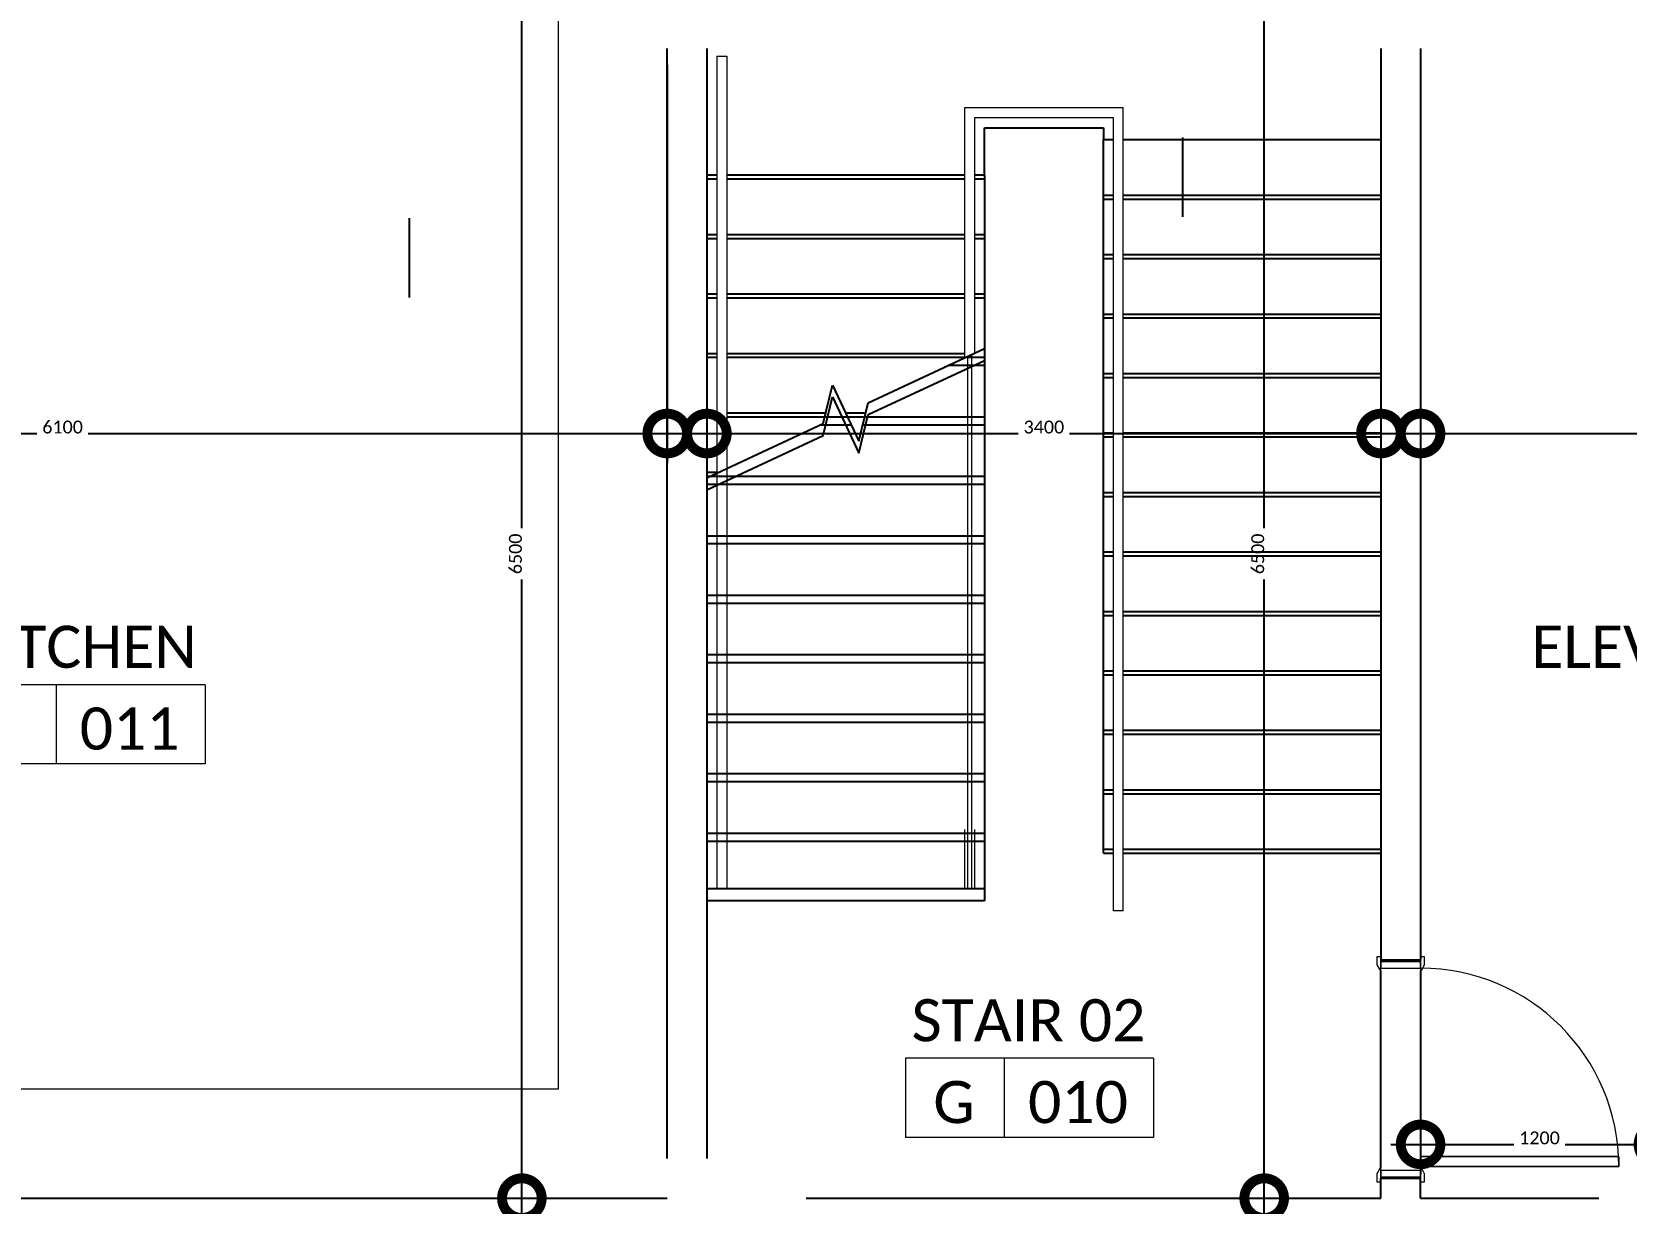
# Model space of a CAD drawing. Header units: metres. Extents: x 22.6 to 101.3, y 9.4 to 67.4.
# Drawn here: x 50.79 to 58.83, y 31.82 to 37.73 of the extents above; entities that cross this region are included whole.
import ezdxf

# ---------------------------------------------------------------- set-up
doc = ezdxf.new("R2010")
doc.units = ezdxf.units.M
doc.linetypes.add('ECG_Line-Ptrn-Sold', pattern=[9144.001000000002, 9144.000000000002, -0.001])
doc.layers.add('00', color=252, linetype='Continuous')
for name, color, linetype, lineweight in [('A-DIM', 7, 'Continuous', 5), ('A-DOOR', 5, 'Continuous', 5), ('A-FLOR-HRAL', 1, 'Continuous', 9), ('A-FURN', 1, 'Continuous', 9), ('A-STAIR', 1, 'ECG_Line-Ptrn-Sold', 13), ('A-TEXT', 7, 'ECG_Line-Ptrn-Sold', 13)]:
    doc.layers.add(name, color=color, linetype=linetype, lineweight=lineweight)
doc.styles.add('Calibri', font='calibri.ttf', dxfattribs={"height": 0.2126391096979332})
doc.dimstyles.new('ECG_Dimn-Detl-100', dxfattribs={"dimscale": 0.3048, "dimtxt": 0.25, "dimasz": 1.312335958005249, "dimexe": 0.4921259842519685, "dimexo": 0.0625, "dimgap": 0, "dimtad": 1, "dimdec": 0, "dimlfac": 1000, "dimzin": 0, "dimdsep": 46, "dimtxsty": 'Calibri', "dimblk1": 'DOTSMALL', "dimblk2": 'DOTSMALL', "dimsah": 1, "dimcen": 0.09, "dimdle": 0.4921259842519685, "dimazin": 0, "dimtfac": 1, "dimtdec": 4, "dimtix": 1, "dimtmove": 0, "dimatfit": 3, "dimfxl": 0.4921259842519685, "dimfxlon": 1, "dimtvp": 1, "dimtolj": 1, "dimtzin": 0, "dimarcsym": 2})

# ---------------------------------------------------------------- blocks, each defined once
blk = doc.blocks.new('ECG_ Door-Single Leaf-Steel - 1100x2200 mm-3097166-GROUND FLOOR PLAN')
at = {"layer": 'A-DOOR'}
for p, q in [((0.4399999999999785, 1.100000000000968), (0.4399999999999785, 0.1000000000009684)), ((0.4899999999999785, 1.100000000000968), (0.4399999999999785, 1.100000000000968)), ((0.4399999999999752, 0.1000000000009683), (0.4399999999999752, 1.100000000000968)), ((0.4399999999999752, 1.100000000000968), (0.4899999999999752, 1.100000000000968)), ((0.4899999999999785, 0.1000000000009684), (0.4899999999999785, 1.100000000000968)), ((0.4899999999999752, 1.100000000000968), (0.4899999999999752, 0.1000000000009682)), ((-0.5270000000000191, 0.1200000000009748), (-0.5670000000000195, 0.1200000000009714)), ((-0.5670000000000195, 0.1200000000009714), (-0.5670000000000193, 0.1000000000009752)), ((-0.5500000000000517, 0.1000000000009743), (-0.4970000000000195, 0.1000000000009715)), ((-0.5100000000003206, 0.1000000000009697), (-0.5420000000003313, 0.1000000000009697)), ((-0.5420000000003313, 0.1000000000009697), (-0.5420000000003313, -0.1)), ((-0.5010000000000198, 0.1060000000009714), (-0.5270000000000191, 0.1200000000009748)), ((-0.5100000000003206, -0.1), (-0.5100000000003206, 0.1000000000009697)), ((0.4399999999999785, 0.1000000000009684), (0.4899999999999785, 0.1000000000009684)), ((0.4899999999999752, 0.1000000000009683), (0.4399999999999752, 0.1000000000009683)), ((0.4969999999999729, 0.1000000000009683), (0.5499999999999798, 0.100000000000968)), ((0.5269999999999729, 0.120000000000968), (0.5009999999999729, 0.1060000000009682)), ((0.5099999999996673, 0.1000000000009697), (0.5099999999996673, -0.1)), ((0.5419999999996781, 0.1000000000009697), (0.5099999999996673, 0.1000000000009697)), ((0.566999999999973, 0.1200000000009677), (0.5269999999999729, 0.120000000000968)), ((0.5419999999996781, -0.1), (0.5419999999996781, 0.1000000000009697)), ((0.5669999999999729, 0.1000000000009679), (0.566999999999973, 0.1200000000009677)), ((-0.5670000000000196, -0.1000000000000001), (-0.5670000000000196, -0.12)), ((-0.5670000000000196, -0.12), (-0.5270000000000196, -0.12)), ((-0.4970000000000196, -0.1000000000000001), (-0.5500000000000499, -0.1000000000000001)), ((-0.5420000000003313, -0.1), (-0.5100000000003206, -0.1)), ((-0.5270000000000196, -0.12), (-0.5010000000000195, -0.106)), ((0.5499999999999858, -0.1000000000000001), (0.4969999999999724, -0.1000000000000001)), ((0.5009999999999725, -0.106), (0.5269999999999725, -0.12)), ((0.5099999999996673, -0.1), (0.5419999999996781, -0.1)), ((0.5269999999999725, -0.12), (0.5669999999999723, -0.12)), ((0.5669999999999723, -0.12), (0.5669999999999725, -0.1000000000000001))]:
    blk.add_line(p, q, dxfattribs=at)
for centre, radius, start, end in [((0.4899999999999736, 0.1000000000009633), 1.000000000000004, 89.99999999999991, 179.9999999999999), ((-0.5050000000000194, 0.0990000000009714), 0.008062257748298461, 7.12501634890251, 60.25511870305836), ((0.5049999999999728, 0.09900000000096812), 0.008062257748298501, 119.7448812969416, 172.8749836510968), ((-0.5050000000000195, -0.099), 0.008062257748298557, 299.7448812969418, 352.8749836510968), ((0.5049999999999724, -0.099), 0.008062257748298501, 187.125016348902, 240.2551187030573)]:
    blk.add_arc(centre, radius, start, end, dxfattribs=at)
blk = doc.blocks.new('Railing - Railing-3169452-GROUND FLOOR PLAN')
at = {"layer": 'A-FLOR-HRAL'}
for p, q in [((55.49353060839722, 37.34772717912636), (55.49353060839722, 37.24732717912634)), ((56.29433060839717, 37.34772717912634), (55.49353060839722, 37.34772717912636)), ((56.29433060839716, 36.95525170742842), (56.29433060839717, 37.34772717912634)), ((55.49353060839722, 37.24732717912634), (55.49353060839721, 36.97232717912637)), ((55.54353060839723, 37.29772717912635), (55.54353060839723, 37.24732717912634)), ((56.24433060839716, 37.29772717912635), (55.54353060839723, 37.29772717912635)), ((55.54353060839723, 37.24732717912634), (55.54353060839721, 36.97232717912637)), ((56.24433060839715, 36.95525170742842), (56.24433060839716, 37.29772717912635)), ((55.49353060839721, 36.97232717912637), (55.49353060839719, 36.08692525095501)), ((55.54353060839721, 36.97232717912637), (55.5435306083972, 36.11024063386277)), ((56.24433060839711, 33.29732717912638), (56.24433060839715, 36.95525170742842)), ((56.29433060839711, 33.29732717912638), (56.29433060839716, 36.95525170742842)), ((55.49353060839719, 36.08692525095501), (55.5435306083972, 36.11024063386277)), ((55.49353060839719, 36.08692525095501), (55.5435306083972, 36.11024063386277)), ((55.49353060839719, 36.08692525095501), (55.5435306083972, 36.11024063386277)), ((55.49353060839719, 36.08692525095501), (55.5435306083972, 36.11024063386277)), ((55.49353060839719, 36.08692525095501), (55.5435306083972, 36.11024063386277)), ((55.49353060839719, 36.08692525095501), (55.5435306083972, 36.11024063386277)), ((56.29433060839711, 33.29732717912638), (56.24433060839711, 33.29732717912638))]:
    blk.add_line(p, q, dxfattribs=at)
at = {"layer": 'A-STAIR'}
for p, q in [((55.50853060839719, 36.09391986582734), (55.50853060839714, 33.70732717912637)), ((55.50853060839719, 36.09391986582734), (55.50853060839714, 33.70732717912637)), ((55.52853060839719, 36.10324601899044), (55.52853060839714, 33.70732717912637)), ((55.52853060839719, 36.10324601899044), (55.52853060839714, 33.70732717912637)), ((55.49353060839711, 33.70732717912638), (55.49353060839711, 33.40732717912637)), ((55.50853060839711, 33.70732717912638), (55.50853060839711, 33.40732717912637)), ((55.50853060839711, 33.70732717912638), (55.50853060839711, 33.40732717912637)), ((55.50853060839711, 33.70732717912638), (55.50853060839711, 33.40732717912637)), ((55.50853060839711, 33.70732717912638), (55.50853060839711, 33.40732717912637)), ((55.50853060839711, 33.70732717912638), (55.50853060839711, 33.40732717912637)), ((55.52853060839711, 33.70732717912638), (55.52853060839711, 33.40732717912637)), ((55.52853060839711, 33.70732717912638), (55.52853060839711, 33.40732717912637)), ((55.52853060839711, 33.70732717912638), (55.52853060839711, 33.40732717912637)), ((55.52853060839711, 33.70732717912638), (55.52853060839711, 33.40732717912637)), ((55.52853060839711, 33.70732717912638), (55.52853060839711, 33.40732717912637)), ((55.54353060839711, 33.70732717912638), (55.54353060839711, 33.40732717912637)), ((55.54353060839711, 33.40732717912637), (55.49353060839711, 33.40732717912637)), ((55.52853060839711, 33.40732717912637), (55.50853060839711, 33.40732717912637)), ((55.52853060839711, 33.40732717912637), (55.50853060839711, 33.40732717912637)), ((55.52853060839711, 33.40732717912637), (55.50853060839711, 33.40732717912637)), ((55.52853060839711, 33.40732717912637), (55.50853060839711, 33.40732717912637)), ((55.52853060839711, 33.40732717912637), (55.50853060839711, 33.40732717912637))]:
    blk.add_line(p, q, dxfattribs=at)
blk = doc.blocks.new('Railing - Railing-3136606-GROUND FLOOR PLAN')
at = {"layer": 'A-FLOR-HRAL'}
for p, q in [((54.24433060839774, 37.60732717912552), (54.29433060839774, 37.60732717912552)), ((54.24433060839774, 37.60732717912552), (54.24433060839772, 37.30732717912551)), ((54.29433060839774, 37.60732717912552), (54.29433060839774, 37.30732717912551)), ((54.24433060839772, 37.30732717912551), (54.24433060839772, 35.50441372438804)), ((54.29433060839774, 37.30732717912551), (54.29433060839774, 35.52772910729579)), ((54.24433060839772, 35.50441372438804), (54.29433060839774, 35.52772910729579))]:
    blk.add_line(p, q, dxfattribs=at)
at = {"layer": 'A-STAIR'}
for p, q in [((54.24433060839772, 35.50441372438804), (54.24433060839772, 33.70732717912552)), ((54.29433060839774, 35.52772910729579), (54.29433060839774, 33.70732717912552)), ((54.24433060839772, 33.70732717912552), (54.24433060839772, 33.40732717912553)), ((54.29433060839774, 33.70732717912552), (54.29433060839774, 33.40732717912553)), ((54.29433060839774, 33.40732717912553), (54.24433060839772, 33.40732717912553))]:
    blk.add_line(p, q, dxfattribs=at)
blk = doc.blocks.new('FIXED FURN_2 - FIXED FURN_-3239068-GROUND FLOOR PLAN')
at = {"layer": 'A-FURN'}
for p, q in [((48.44393060839773, 35.04732717912513), (48.44393060839774, 38.34732717912513)), ((51.29393060839772, 38.14732717912516), (51.29393060839772, 37.79732717912512)), ((51.29393060839772, 37.79732717912512), (53.44393060839823, 37.79732717912511)), ((53.44393060839823, 37.79732717912511), (53.4439306083982, 32.39732717912546)), ((47.89393060839773, 35.04732717912513), (48.44393060839773, 35.04732717912513)), ((53.4439306083982, 32.39732717912546), (48.09393060134531, 32.39732717912546))]:
    blk.add_line(p, q, dxfattribs=at)
blk = doc.blocks.new('ECG_G-Tag-Room - ECG_G-Tag-Room-Engl-1568319-GROUND FLOOR PLAN')
at = {"layer": 'A-TEXT'}
for p, q in [((-0.006249999999999996, 0), (-0.006249999999999996, -0.004)), ((0.00625, 0), (-0.006249999999999996, 0)), ((-0.001249999999999994, -0.004), (-0.001249999999999987, 0)), ((0.00625, 0), (0.00625, -0.004)), ((0.006250000000000001, -0.004), (-0.006249999999999996, -0.004))]:
    blk.add_line(p, q, dxfattribs=at)
blk = doc.blocks.new('_DotSmall')
at = {"color": 0, "linetype": 'ByBlock', "const_width": 0.5}
blk.add_lwpolyline([(-0.0625, 0, 1), (0.0625, 0, 1)], format="xyb", close=True, dxfattribs=at)

msp = doc.modelspace()

# ---------------------------------------------------------------- linework, layer by layer
at = {"layer": '00', "color": 252}
for p, q in [((53.99393060839773, 32.04732717912515), (53.99393060839773, 37.64732717912511)), ((54.19393060839773, 37.64732717912511), (54.19393060839773, 35.50732717912551)), ((57.59393060839773, 37.6473271791251), (57.59393060839772, 33.04732717912511)), ((57.79393060839772, 37.6473271791251), (57.79393060839772, 33.04732717912511)), ((55.59393060839746, 37.00732717912551), (55.59393060839746, 37.24732717912593)), ((55.59393060839746, 37.24732717912593), (56.19393060839773, 37.24732717912592)), ((56.19393060839773, 37.24732717912592), (56.19393060839773, 37.18732717912551)), ((56.19393060839773, 37.18732717912552), (56.24433060839715, 37.18732717912552)), ((56.19393060839771, 36.88732717912553), (56.19393060839773, 37.18732717912552)), ((56.29433060839716, 37.18732717912552), (57.59393060839772, 37.18732717912552)), ((56.59393060839853, 36.79712371684568), (56.59393060839853, 37.19712371684567)), ((54.24433060839772, 37.00732717912552), (54.19393060839774, 37.00732717912552)), ((55.49353060839722, 37.00732717912552), (54.29433060839774, 37.00732717912552)), ((55.59393060839773, 37.00732717912552), (55.54353060839723, 37.00732717912552)), ((55.59393060839773, 37.00732717912552), (55.59393060839773, 36.70732717912552)), ((54.24433060839772, 36.98732717912552), (54.19393060839774, 36.98732717912552)), ((55.49353060839722, 36.98732717912552), (54.29433060839774, 36.98732717912552)), ((55.59393060839773, 36.98732717912552), (55.54353060839723, 36.98732717912552)), ((56.19393060839771, 36.90732717912554), (56.24433060839714, 36.90732717912553)), ((56.19393060839771, 36.58732717912552), (56.19393060839771, 36.88732717912553)), ((56.19393060839771, 36.88732717912553), (56.24433060839714, 36.88732717912553)), ((56.29433060839715, 36.90732717912553), (57.59393060839771, 36.9073271791255)), ((56.29433060839715, 36.88732717912553), (57.59393060839771, 36.88732717912549)), ((52.69393060839936, 36.39023713385677), (52.69393060839936, 36.79023713385677)), ((54.24433060839772, 36.70732717912552), (54.19393060839774, 36.70732717912552)), ((54.24433060839772, 36.68732717912552), (54.19393060839774, 36.68732717912552)), ((55.49353060839721, 36.70732717912552), (54.29433060839774, 36.70732717912552)), ((55.49353060839721, 36.68732717912552), (54.29433060839774, 36.68732717912552)), ((55.59393060839773, 36.70732717912552), (55.54353060839721, 36.70732717912552)), ((55.59393060839773, 36.68732717912552), (55.54353060839721, 36.68732717912552)), ((55.59393060839773, 36.70732717912552), (55.59393060839773, 36.4073271791255)), ((56.19393060839771, 36.60732717912551), (56.24433060839714, 36.60732717912551)), ((56.29433060839715, 36.60732717912551), (57.59393060839771, 36.60732717912551)), ((56.19393060839771, 36.28732717912551), (56.19393060839771, 36.58732717912552)), ((56.19393060839771, 36.58732717912552), (56.24433060839714, 36.58732717912552)), ((56.29433060839714, 36.58732717912552), (57.59393060839771, 36.58732717912552)), ((54.24433060839772, 36.40732717912554), (54.19393060839773, 36.40732717912555)), ((54.24433060839772, 36.38732717912554), (54.19393060839773, 36.38732717912554)), ((55.49353060839721, 36.4073271791255), (54.29433060839774, 36.40732717912554)), ((55.49353060839721, 36.38732717912551), (54.29433060839774, 36.38732717912554)), ((55.59393060839773, 36.4073271791255), (55.54353060839721, 36.4073271791255)), ((55.59393060839773, 36.3873271791255), (55.54353060839721, 36.38732717912551)), ((55.59393060839773, 36.4073271791255), (55.59393060839773, 36.13374253983402)), ((56.19393060839771, 36.30732717912552), (56.24433060839714, 36.30732717912552)), ((56.19393060839771, 35.98732717912551), (56.19393060839771, 36.28732717912551)), ((56.19393060839771, 36.28732717912551), (56.24433060839714, 36.28732717912551)), ((56.29433060839714, 36.30732717912552), (57.59393060839771, 36.30732717912552)), ((56.29433060839714, 36.28732717912551), (57.59393060839771, 36.28732717912551)), ((55.00721908177731, 35.86015446184311), (55.59393060839773, 36.13374253983402)), ((55.59393060839746, 36.13374253983402), (55.59393060839746, 36.07374253983445)), ((55.59393060839773, 36.13374253983402), (55.59393060839771, 33.40732717912552)), ((54.24433060839772, 36.10732717912552), (54.19393060839773, 36.10732717912552)), ((54.24433060839772, 36.08732717912552), (54.19393060839773, 36.08732717912552)), ((55.49353060839719, 36.10732717912552), (54.29433060839774, 36.10732717912552)), ((55.49353060839719, 36.08732717912552), (54.29433060839774, 36.08732717912552)), ((55.00721908177703, 35.80015446184353), (55.59393060839746, 36.07374253983445)), ((55.53728268455028, 36.04732717912593), (55.40861226932089, 36.04732717912593)), ((55.53728268455028, 36.04732717912593), (55.40861226932089, 36.04732717912593)), ((55.59393060839773, 36.08732717912552), (55.4943925461404, 36.08732717912552)), ((55.59393060839745, 36.04732717912592), (55.53728268455028, 36.04732717912593)), ((55.59393060839746, 36.07374253983445), (55.59393060839741, 33.34732717912594)), ((54.78064213501815, 35.75449989640794), (54.82789650500074, 35.94893777084999)), ((54.82789650500074, 35.94893777085), (54.95996471179471, 35.66571658740105)), ((56.19393060839771, 36.00732717912552), (56.24433060839714, 36.00732717912552)), ((56.19393060839771, 35.68732717912552), (56.19393060839771, 35.98732717912551)), ((56.19393060839771, 35.98732717912551), (56.24433060839714, 35.98732717912551)), ((56.29433060839714, 36.00732717912552), (57.59393060839771, 36.00732717912552)), ((56.29433060839714, 35.98732717912551), (57.59393060839771, 35.98732717912551)), ((54.78064213501787, 35.69449989640835), (54.82789650500046, 35.88893777085042)), ((54.82789650500046, 35.88893777085043), (54.95996471179443, 35.60571658740147)), ((54.24433060839772, 35.80732717912552), (54.19393060839773, 35.80732717912552)), ((54.24433060839772, 35.78732717912552), (54.19393060839773, 35.78732717912552)), ((54.79348078576906, 35.80732717912552), (54.29433060839774, 35.80732717912552)), ((54.78862017205189, 35.78732717912552), (54.29433060839774, 35.78732717912552)), ((54.90325676156083, 35.78732717912552), (54.78862017205189, 35.78732717912552)), ((54.99438043102639, 35.80732717912552), (54.89393060839772, 35.80732717912552)), ((54.98951981730922, 35.78732717912552), (54.90325676156083, 35.78732717912552)), ((54.95996471179471, 35.66571658740104), (55.00721908177731, 35.86015446184311)), ((54.95996471179443, 35.60571658740147), (55.00721908177703, 35.80015446184353)), ((55.59393060839773, 35.78732717912552), (54.98951981730922, 35.78732717912552)), ((54.19393060839773, 35.48091181841702), (54.78064213501815, 35.75449989640794)), ((54.79348078576879, 35.74732717912595), (54.76526019316807, 35.74732717912595)), ((54.79348078576879, 35.74732717912595), (54.76526019316807, 35.74732717912595)), ((54.89393060839745, 35.74732717912595), (54.79348078576879, 35.74732717912595)), ((54.92190906788683, 35.74732717912595), (54.89393060839745, 35.74732717912595)), ((54.92190906788683, 35.74732717912595), (54.89393060839745, 35.74732717912595)), ((54.99438043102612, 35.74732717912595), (54.97979858987496, 35.74732717912595)), ((54.99438043102612, 35.74732717912595), (54.97979858987496, 35.74732717912595)), ((55.59393060839745, 35.74732717912595), (54.99438043102612, 35.74732717912595)), ((56.19393060839771, 35.70732717912551), (56.24433060839713, 35.70732717912551)), ((56.29433060839713, 35.70732717912551), (57.59393060839771, 35.70732717912551)), ((54.19393060839744, 35.42091181841744), (54.78064213501787, 35.69449989640835)), ((56.19393060839771, 35.38732717912551), (56.19393060839771, 35.68732717912552)), ((56.19393060839771, 35.68732717912552), (56.24433060839713, 35.68732717912552)), ((56.29433060839713, 35.68732717912552), (57.59393060839771, 35.68732717912552)), ((54.19393060839773, 35.50732717912552), (54.19393060839773, 35.48091181841702)), ((54.24433060839772, 35.50732717912552), (54.19393060839773, 35.50732717912552)), ((54.20768839383466, 35.48732717912551), (54.19393060839773, 35.48732717912551)), ((54.19393060839773, 35.48091181841701), (54.19393060839773, 35.44732717912596)), ((54.19393060839773, 35.48091181841702), (54.19393060839771, 33.40732717912552)), ((55.59393060839773, 35.48732717912551), (54.20768839383466, 35.48732717912551)), ((54.19393060839744, 35.44732717912596), (54.19393060839744, 35.42091181841744)), ((54.25057853224462, 35.44732717912596), (54.19393060839744, 35.44732717912596)), ((54.25057853224462, 35.44732717912596), (54.19393060839744, 35.44732717912596)), ((54.19393060839773, 35.42091181841744), (54.19393060839773, 32.04732717912515)), ((54.19393060839744, 35.42091181841744), (54.19393060839742, 33.34732717912594)), ((55.59393060839744, 35.44732717912592), (54.25057853224462, 35.44732717912596)), ((56.19393060839771, 35.40732717912552), (56.24433060839713, 35.40732717912552)), ((56.19393060839771, 35.08732717912552), (56.19393060839771, 35.38732717912551)), ((56.19393060839771, 35.38732717912551), (56.24433060839713, 35.38732717912551)), ((56.29433060839713, 35.40732717912552), (57.59393060839771, 35.40732717912552)), ((56.29433060839713, 35.38732717912551), (57.59393060839771, 35.38732717912551)), ((55.59393060839771, 35.1873271791255), (54.19393060839772, 35.18732717912554)), ((55.59393060839744, 35.14732717912594), (54.19393060839744, 35.14732717912594)), ((56.19393060839771, 35.10732717912551), (56.24433060839711, 35.10732717912551)), ((56.19393060839771, 34.78732717912552), (56.19393060839771, 35.08732717912552)), ((56.19393060839771, 35.08732717912552), (56.24433060839711, 35.08732717912552)), ((56.29433060839713, 35.10732717912551), (57.59393060839771, 35.10732717912551)), ((56.29433060839713, 35.08732717912552), (57.59393060839771, 35.08732717912552)), ((55.59393060839771, 34.88732717912552), (54.19393060839772, 34.88732717912552)), ((55.59393060839743, 34.84732717912593), (54.19393060839744, 34.84732717912597)), ((56.19393060839771, 34.80732717912552), (56.24433060839711, 34.80732717912552)), ((56.19393060839771, 34.48732717912551), (56.19393060839771, 34.78732717912552)), ((56.19393060839771, 34.78732717912552), (56.24433060839711, 34.78732717912552)), ((56.29433060839713, 34.80732717912552), (57.59393060839771, 34.80732717912552)), ((56.29433060839713, 34.78732717912552), (57.59393060839771, 34.78732717912552)), ((55.59393060839771, 34.58732717912552), (54.19393060839772, 34.58732717912552)), ((55.59393060839743, 34.54732717912594), (54.19393060839744, 34.54732717912594)), ((56.19393060839771, 34.50732717912552), (56.24433060839711, 34.50732717912552)), ((56.29433060839713, 34.50732717912552), (57.59393060839771, 34.50732717912552)), ((56.19393060839771, 34.18732717912552), (56.19393060839771, 34.48732717912551)), ((56.19393060839771, 34.48732717912551), (56.24433060839711, 34.48732717912551)), ((56.29433060839713, 34.48732717912551), (57.59393060839771, 34.48732717912551)), ((55.59393060839771, 34.2873271791255), (54.19393060839772, 34.28732717912554)), ((55.59393060839742, 34.24732717912592), (54.19393060839743, 34.24732717912597)), ((56.19393060839771, 34.20732717912551), (56.24433060839711, 34.20732717912551)), ((56.19393060839771, 33.88732717912551), (56.19393060839771, 34.18732717912552)), ((56.19393060839771, 34.18732717912552), (56.24433060839711, 34.18732717912552)), ((56.29433060839711, 34.20732717912551), (57.59393060839771, 34.20732717912551)), ((56.29433060839711, 34.18732717912552), (57.59393060839771, 34.18732717912552)), ((55.59393060839771, 33.98732717912552), (54.19393060839771, 33.98732717912552)), ((55.59393060839742, 33.94732717912594), (54.19393060839743, 33.94732717912594)), ((56.19393060839771, 33.90732717912552), (56.24433060839711, 33.90732717912552)), ((56.19393060839771, 33.58732717912552), (56.19393060839771, 33.88732717912551)), ((56.19393060839771, 33.88732717912551), (56.24433060839711, 33.88732717912551)), ((56.29433060839711, 33.90732717912552), (57.59393060839771, 33.90732717912552)), ((56.29433060839711, 33.88732717912551), (57.59393060839771, 33.88732717912551)), ((55.59393060839771, 33.68732717912552), (54.19393060839771, 33.68732717912552)), ((55.59393060839741, 33.64732717912592), (54.19393060839742, 33.64732717912597)), ((56.19393060839771, 33.60732717912552), (56.2443306083971, 33.60732717912552)), ((56.19393060839771, 33.58732717912552), (56.2443306083971, 33.58732717912552)), ((56.2943306083971, 33.60732717912552), (57.59393060839771, 33.60732717912552)), ((56.2943306083971, 33.58732717912552), (57.59393060839771, 33.58732717912552)), ((55.59393060839771, 33.40732717912552), (54.19393060839771, 33.40732717912552)), ((55.59393060839741, 33.34732717912594), (54.19393060839742, 33.34732717912594)), ((57.79393060839772, 33.04732717912511), (57.59393060839772, 33.04732717912511)), ((57.59393060839771, 32.00032717912512), (57.59393060839772, 32.99432717912512)), ((57.79393060839772, 32.99432717912511), (57.79393060839771, 32.05732717912512)), ((57.79393060839767, 32.99432717912511), (57.79393060839767, 32.05732717912512)), ((57.79393060839771, 32.00732717912511), (57.79393060839771, 32.00032717912512)), ((57.79393060839767, 32.00732717912511), (57.79393060839767, 32.00032717912512)), ((57.59393060839771, 31.84732717912512), (57.59393060839771, 31.94732717912511)), ((57.79393060839771, 31.94732717912511), (57.59393060839771, 31.94732717912511)), ((57.79393060839771, 31.84732717912512), (57.79393060839771, 31.94732717912511)), ((48.09393060134563, 31.84732717912514), (53.99393060839773, 31.84732717912512)), ((54.69393060839772, 31.84732717912513), (57.59393060839771, 31.84732717912512)), ((57.79393060839771, 31.84732717912512), (58.69393060839772, 31.84732717912512))]:
    msp.add_line(p, q, dxfattribs=at)

# ---------------------------------------------------------------- block references
for name in ['FIXED FURN_2 - FIXED FURN_-3239068-GROUND FLOOR PLAN', 'Railing - Railing-3136606-GROUND FLOOR PLAN', 'Railing - Railing-3169452-GROUND FLOOR PLAN']:
    msp.add_blockref(name, (0, 0), dxfattribs=at)
at = {"layer": '00', "color": 252, "xscale": 99.99999999999993, "yscale": 99.99999999999993, "zscale": 99.99999999999993}
for p in [(51.0375383014249, 34.43755311044279), (55.82092236600134, 32.55340601079988)]:
    msp.add_blockref('ECG_G-Tag-Room - ECG_G-Tag-Room-Engl-1568319-GROUND FLOOR PLAN', p, dxfattribs=at)
at = {"layer": '00', "color": 252, "rotation": 269.9999999999999}
msp.add_blockref('ECG_ Door-Single Leaf-Steel - 1100x2200 mm-3097166-GROUND FLOOR PLAN', (57.69393060839772, 32.4973271791251), dxfattribs=at)

# ---------------------------------------------------------------- texts
at = {"layer": '00', "color": 252, "char_height": 0.212639109697933, "attachment_point": 2, "line_spacing_factor": 1.156427148766662, "style": 'Calibri'}
for s, insert, width in [('KITCHEN', (51.03269028001166, 34.73517842555857), 1.424999999999998), ('ELEVATOR LOBBY', (59.53205804303512, 34.73517842555857), 2.858999999999997), ('011', (51.28269028001167, 34.32263868877845), 0.6119999999999993), ('STAIR 02', (55.8160743445881, 32.85103132591566), 1.433999999999999), ('\\fCalibri|b0|i0|c178|p34|;G', (55.44055584256943, 32.43849158913554), 0.2549999999999997), ('010', (56.06607434458811, 32.43849158913554), 0.6119999999999993)]:
    msp.add_mtext(s, dxfattribs=dict(at, insert=insert, width=width))

# ---------------------------------------------------------------- dimensions: what is measured, and where the dimension line sits
at = {"layer": 'A-DIM'}
for base, p1, p2, override in [((53.26065119804586, 38.34732717912512), (53.11065119804584, 31.84732717912513), (53.11065119804586, 38.34732717912512), {"dimpost": '<>', "dimfxl": 6.499999999999989}), ((57.00511707355589, 38.34732717912507), (56.85511707355738, 31.84732717912509), (56.8551170735559, 38.34732717912507), {"dimpost": '<>', "dimfxl": 6.499999999999986})]:
    msp.add_linear_dim(base=base, p1=p1, p2=p2, angle=89.99999999999991, dimstyle='ECG_Dimn-Detl-100', override=override, dxfattribs=at).render()
for base, p1, p2, override in [((53.99393060839773, 35.70460538267753), (47.89393060839773, 35.85460538267753), (53.99393060839773, 35.85460538267753), {"dimpost": '<>', "dimfxl": 6.100000000000001}), ((57.59393060839772, 35.70460538267753), (54.19393060839773, 35.85460538267753), (57.59393060839772, 35.85460538267753), {"dimpost": '<>', "dimfxl": 3.399999999999991}), ((61.4939306083977, 35.70460538267753), (57.79393060839772, 35.85460538267753), (61.4939306083977, 35.85460538267753), {"dimpost": '<>', "dimfxl": 3.699999999999982}), ((58.99393060839772, 32.11854288174258), (57.79393060839771, 32.26854288174258), (58.99393060839772, 31.96854288174259), {"dimpost": '<>', "dimfxl": 1.236931687685307})]:
    msp.add_linear_dim(base=base, p1=p1, p2=p2, dimstyle='ECG_Dimn-Detl-100', override=override, dxfattribs=at).render()

doc.saveas('drawing.dxf')
